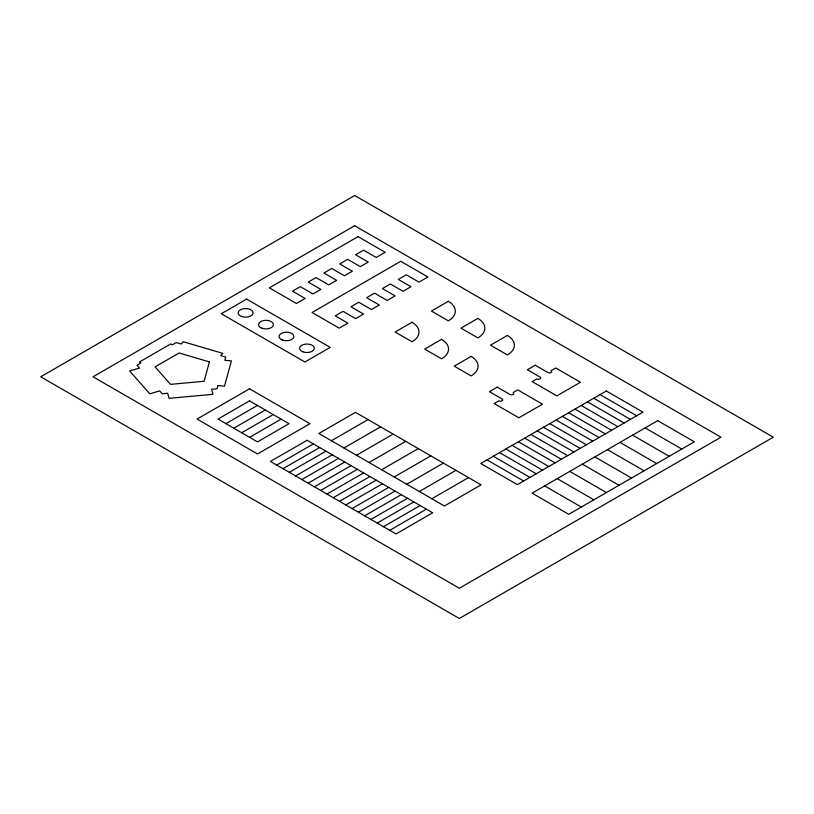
<?xml version="1.0" encoding="UTF-8"?>
<svg xmlns="http://www.w3.org/2000/svg" width="814" height="814" viewBox="0 0 814 814"><rect width="100%" height="100%" fill="white"/><g stroke="black" fill="none" stroke-linecap="round" stroke-linejoin="round"><path stroke-width="1.22" d="M225.916 423.636L257.417 405.443M233.822 428.195L265.323 410.012M241.717 432.753L273.219 414.57M249.623 437.322L281.125 419.129M276.729 465.059L313.359 443.905M283.007 468.681L319.637 447.537M331.4 440.74L368.03 419.597M289.296 472.303L325.926 451.159M295.574 475.936L332.204 454.782M343.956 447.995L380.586 426.851M301.852 479.558L338.482 458.414M308.13 483.18L344.76 462.037M356.522 455.25L393.152 434.096M314.408 486.813L351.038 465.659M320.685 490.435L357.315 469.291M369.078 462.494L405.708 441.351M326.963 494.057L363.593 472.914M333.252 497.69L369.882 476.536M381.634 469.749L418.264 448.595M339.53 501.312L376.16 480.158M345.808 504.934L382.438 483.791M394.2 476.994L430.83 455.85M352.086 508.557L388.716 487.413M358.363 512.189L394.994 491.035M406.756 484.249L443.386 463.105M364.641 515.811L401.271 494.668M370.919 519.434L407.549 498.29M419.312 491.503L455.942 470.35M377.208 523.066L413.838 501.912M383.486 526.689L420.116 505.545M431.868 498.748L468.498 477.604M389.764 530.311L426.394 509.167M600.05 394.617L636.68 415.771M593.772 398.239L630.402 419.393M645.136 427.899L681.766 449.043M587.484 401.872L624.114 423.015M581.206 405.494L617.836 426.648M632.57 435.144L669.2 456.298M574.928 409.116L611.558 430.27M568.65 412.749L605.28 433.893M620.014 442.399L656.644 463.553M562.372 416.371L599.002 437.515M556.094 419.993L592.724 441.147M607.458 449.654L644.088 470.797M549.816 423.626L586.446 444.77M543.528 427.248L580.158 448.392M594.892 456.898L631.522 478.052M537.25 430.871L573.88 452.024M530.972 434.503L567.602 455.647M582.336 464.153L618.966 485.297M524.694 438.125L561.324 459.269M518.416 441.748L555.046 462.901M569.78 471.408L606.41 492.551M512.138 445.37L548.768 466.524M505.86 449.002L542.49 470.146M557.224 478.652L593.854 499.806M499.572 452.625L536.202 473.768M493.294 456.247L529.924 477.401M544.658 485.907L581.288 507.051M487.016 459.879L523.646 481.023M209.412 361.904L204.09 381.288L170.513 384.361L155.077 366.87L179.121 352.991L209.412 361.904M217.898 385.592L217.023 388.756L211.538 389.255L212.932 394.322L169.078 398.331L167.684 393.264L162.21 393.773L159.686 390.913L149.796 393.823L129.64 370.981L139.53 368.07L137.006 365.221L140.934 362.952L139.367 362.047L170.757 343.915L172.334 344.821L176.251 342.562L181.196 344.017L183.211 341.727L222.782 353.368L220.767 355.647L225.712 357.102L224.837 360.266L231.42 360.877L224.471 386.192L217.898 385.592M354.67 195.523L40.7 376.79L459.33 618.477L773.3 437.21L354.67 195.523M354.67 225.732L93.03 376.79L459.33 588.268L720.97 437.21L354.67 225.732M246.642 299.114L221.316 313.736L304.904 361.996L330.23 347.375L246.642 299.114M358.038 236.63L269.342 287.841L296.479 303.51L305.179 298.484L292.521 291.178L300.315 286.67L312.973 293.976L320.879 289.418L308.221 282.112L316.066 277.574L328.724 284.89L336.579 280.352L323.921 273.046L331.817 268.488L344.475 275.793L352.381 271.235L339.723 263.919L347.68 259.33L360.337 266.636L368.233 262.077L355.576 254.772L363.583 250.142L376.241 257.458L385.175 252.299L358.038 236.63M400.763 261.294L312.067 312.505L339.194 328.174L347.904 323.148L335.246 315.842L343.04 311.335L355.698 318.64L363.604 314.082L350.936 306.776L358.791 302.238L371.449 309.554L379.293 305.016L366.636 297.71L374.542 293.152L387.199 300.458L395.105 295.899L382.438 288.583L390.394 283.994L403.052 291.3L410.958 286.742L398.3 279.436L406.308 274.806L418.966 282.122L427.899 276.964L400.763 261.294M249.511 388.797L197.08 419.068L257.519 453.968L309.951 423.697L249.511 388.797M249.511 400.885L218.01 419.068L257.519 441.88L289.021 423.697L249.511 400.885M412.026 322.293L395.146 332.041L412.026 341.778A23.871 13.787 0 0 0 412.026 322.293M448.321 301.333L431.44 311.08L448.321 320.828A23.871 13.787 0 0 0 448.321 301.333M441.564 339.346L424.684 349.094L441.564 358.842A23.871 13.787 0 0 0 441.564 339.346M477.859 318.396L460.978 328.134L477.859 337.881A23.871 13.787 0 0 0 477.859 318.396M307.082 440.282L270.452 461.436L396.042 533.943L432.672 512.789L307.082 440.282M355.474 412.342L318.844 433.496L444.434 506.003L481.064 484.849L355.474 412.342M471.103 356.4L454.222 366.147L471.103 375.895A23.871 13.787 0 0 0 471.103 356.4M507.397 335.449L490.516 345.197L507.397 354.935A23.871 13.787 0 0 0 507.397 335.449M497.273 387.128L489.418 391.656L502.075 398.972A2.218 1.282 0 0 1 502.075 400.783A2.218 1.282 0 0 1 498.941 400.783L494.179 403.53L518.894 417.806L542.49 404.171L517.775 389.906L513.064 392.623A2.218 1.282 0 0 1 513.064 394.434A2.218 1.282 0 0 1 509.93 394.434L497.273 387.128M535.236 365.211L527.38 369.739L540.038 377.055A2.218 1.282 0 0 1 540.038 378.866A2.218 1.282 0 0 1 536.904 378.866L532.142 381.613L556.857 395.879L580.453 382.254L555.738 367.989L551.027 370.706A2.218 1.282 0 0 1 551.027 372.517A2.218 1.282 0 0 1 547.893 372.517L535.236 365.211M606.328 390.995L480.738 463.502L517.368 484.645L642.958 412.138L606.328 390.995M657.692 420.645L532.102 493.152L568.732 514.306L694.322 441.799L657.692 420.645M261.793 328.164A7.438 4.294 0 0 0 273.382 324.908A7.438 4.294 0 0 0 262.719 320.747A7.438 4.294 0 0 0 261.793 328.164M282.336 339.987A7.397 4.274 0 0 0 293.864 336.752A7.397 4.274 0 0 0 283.252 332.611A7.397 4.274 0 0 0 282.336 339.987M302.839 351.801A7.367 4.253 0 0 0 314.306 348.575A7.367 4.253 0 0 0 303.744 344.454A7.367 4.253 0 0 0 302.839 351.801M241.432 316.432A7.479 4.314 0 0 0 253.073 313.166A7.479 4.314 0 0 0 242.358 308.974A7.479 4.314 0 0 0 241.432 316.432"/></g></svg>
